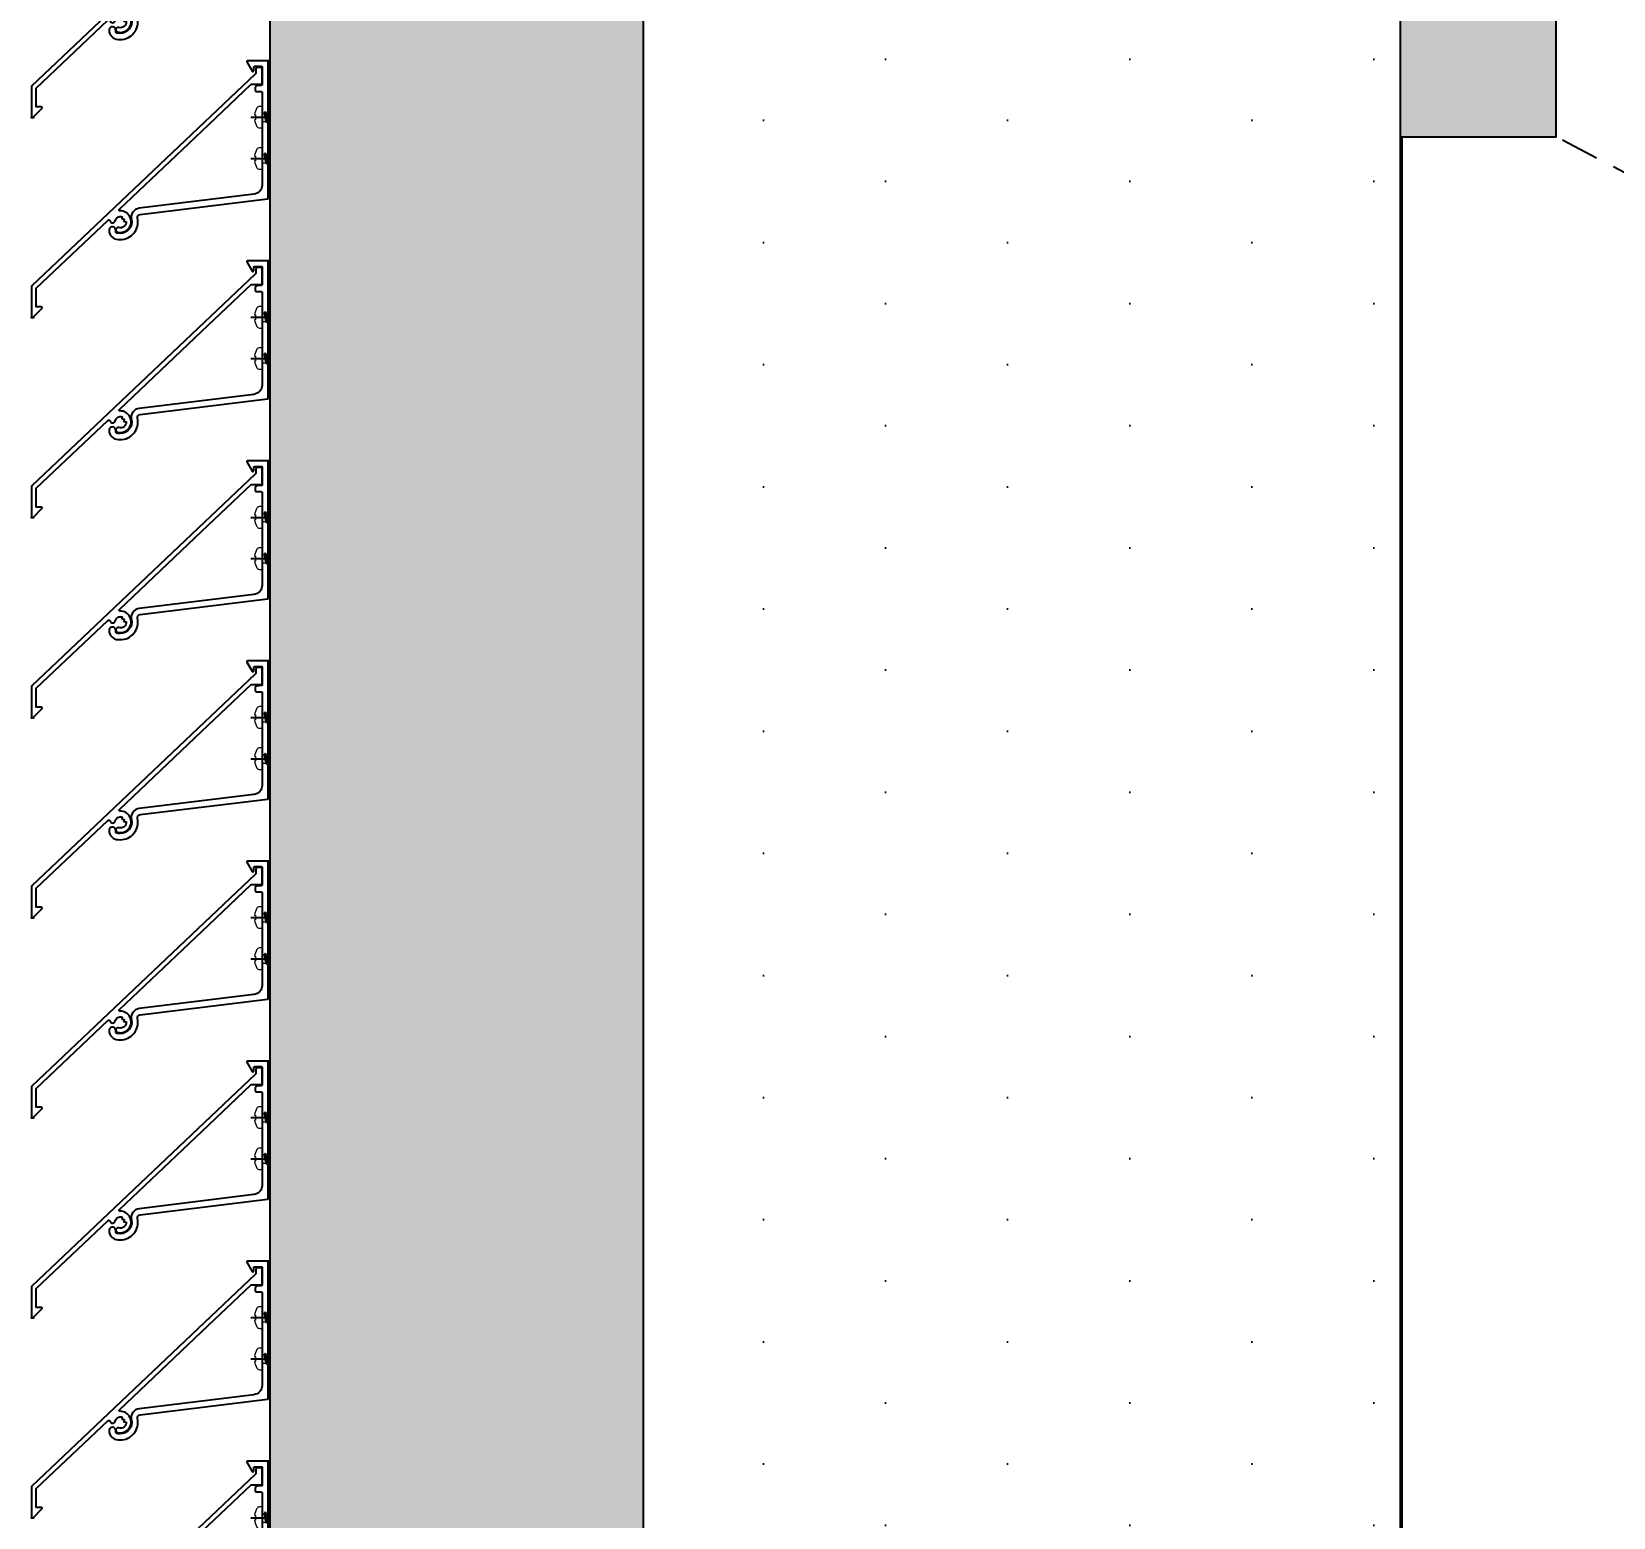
# Model space of a CAD drawing. Header units: millimetres. Extents: x 663313 to 1226001, y 1431724 to 1620898.
# Drawn here: x 745133 to 745647, y 1519518 to 1520001 of the extents above; entities that cross this region are included whole.
import ezdxf

# ---------------------------------------------------------------- set-up
doc = ezdxf.new("R2010")
doc.units = ezdxf.units.MM
doc.set_wipeout_variables(frame=1)
for name, pattern in [('CENTER', [50.800000000000004, 31.75, -6.35, 6.35, -6.35]), ('HIDDEN', [0.375, 0.25, -0.125]), ('XKITLINE00', [0]), ('XKITLINE02', [4, 2, -2])]:
    doc.linetypes.add(name, pattern=pattern)
for name, color, linetype in [('000 - CONCRETE_COL_HATCH_', 7, 'Continuous'), ('000 - CONCRETE_COL_WIPEOUT_', 7, 'Continuous'), ('000 - EXISTING_COLUMN_CUT_COLOR_5', 7, 'Continuous'), ('000 - EXISTING_CONCRETE_CUT_COLOR_5', 7, 'Continuous'), ('010 - ASPG_ACCESSORIES_MAIN_COLOR_1', 7, 'Continuous'), ('010 - ASPG_EXTR_MAIN_COLOR_2', 7, 'Continuous'), ('010 - ASPG_FLASHING_HATCH_', 7, 'Continuous'), ('010 - ASPG_FLASHING_MAIN_COLOR_2', 7, 'Continuous'), ('010 - ASPG_FLASHING_MAIN_COLOR_4', 7, 'Continuous'), ('010 - ASPG_FLASHING_WIPEOUT_', 7, 'Continuous'), ('010 - ASPG_FRAMING_MAIN_COLOR_2', 7, 'Continuous'), ('010 - ASPG_FRAMING_SUB_COLOR_2', 7, 'Continuous'), ('010 - ASPG_FRAMING_WIPEOUT_', 7, 'Continuous'), ('Center Line', 7, 'CENTER'), ('CVA044__', 7, 'Continuous'), ('DIM', 7, 'Continuous')]:
    doc.layers.add(name, color=color, linetype=linetype)
doc.layers.add('010 - ASPG_EXTR_DEF_SUB', color=7, linetype='Continuous', plot=False)
for name, color, linetype, lineweight in [('A-FLOR-E', 7, 'Continuous', 9), ('Bolt', 7, 'Continuous', 0), ('Part', 7, 'Continuous', 0), ('SCREW', 7, 'Continuous', 5)]:
    doc.layers.add(name, color=color, linetype=linetype, lineweight=lineweight)
doc.styles.add('Arial', font='arial.ttf')

# ---------------------------------------------------------------- blocks, each defined once
blk = doc.blocks.new('C21')
at = {"color": 7}
for p, q in [((2.328306436538696e-10, 0.06296211588778533), (0, -0.06296211606240831)), ((0.06296211597509682, -3.201421350240707e-10), (-0.06296211550943553, -3.201421350240707e-10))]:
    blk.add_line(p, q, dxfattribs=at)
at = {"layer": 'A-FLOR-E', "color": 7}
blk.add_lwpolyline([(0.1499999994412065, 0.1499999997031409), (0.1499999996740371, -0.1500000003434252), (-0.1499999999068677, -0.1500000002270099), (-0.1499999996740371, 0.1499999997031409)], close=True, dxfattribs=at)
blk = doc.blocks.new('44')
at = {"layer": 'Bolt', "color": 7, "linetype": 'XKITLINE00', "lineweight": 0}
for p, q in [((30.82443039212353, 44.44397747551557), (30.82443039212353, 44.43465347553138)), ((30.88443039217941, 44.44397747551557), (30.88443039217941, 44.43465347553138)), ((30.81043044244848, 44.42997752560768), (30.81975444219984, 44.42997752560768)), ((30.83843049220718, 44.42997752560768), (30.82910649245582, 44.42997752560768)), ((30.87043044227153, 44.42997752560768), (30.87975444225572, 44.42997752560768)), ((30.89843049226306, 44.42997752560768), (30.88910649227887, 44.42997752560768)), ((30.82443039212353, 44.41597757546697), (30.82443039212353, 44.42530157545116)), ((30.88443039217941, 44.41597757546697), (30.88443039217941, 44.42530157545116)), ((30.77443044213555, 44.33397752547171), (30.77443044213555, 44.32465352548752)), ((30.77443044213555, 44.33397752547171), (30.77443044213555, 44.32465352548752)), ((30.93443049234315, 44.33397752547171), (30.93443049234315, 44.32465352548752)), ((30.93443049234315, 44.33397752547171), (30.93443049234315, 44.32465352548752)), ((30.7604304924605, 44.31997757556383), (30.76975449221186, 44.31997757556383)), ((30.7604304924605, 44.31997757556383), (30.76975449221186, 44.31997757556383)), ((30.78843039227627, 44.31997757556383), (30.77910639229208, 44.31997757556383)), ((30.78843039227627, 44.31997757556383), (30.77910639229208, 44.31997757556383)), ((30.9204303922595, 44.31997757556383), (30.92975439224369, 44.31997757556383)), ((30.9204303922595, 44.31997757556383), (30.92975439224369, 44.31997757556383)), ((30.94843044225104, 44.31997757556383), (30.93910644226685, 44.31997757556383)), ((30.94843044225104, 44.31997757556383), (30.93910644226685, 44.31997757556383)), ((30.77443044213555, 44.30597747548018), (30.77443044213555, 44.31530147546437)), ((30.77443044213555, 44.30597747548018), (30.77443044213555, 44.31530147546437)), ((30.93443049234315, 44.30597747548018), (30.93443049234315, 44.31530147546437)), ((30.93443049234315, 44.30597747548018), (30.93443049234315, 44.31530147546437))]:
    blk.add_line(p, q, dxfattribs=at)
at = {"layer": 'Bolt', "color": 7, "linetype": 'XKITLINE02', "lineweight": 0}
for p, q in [((30.85743039241038, 44.3394775755005), (30.8624304924158, 44.3394775755005)), ((30.85743039241038, 44.32697747542989), (30.85143039235822, 44.32697747542989)), ((30.85143039235822, 44.32697747542989), (30.85743039241038, 44.32697747542989)), ((30.84351039212174, 44.31997757556383), (30.88643049215875, 44.31997757556383)), ((30.85743039241038, 44.312977525522), (30.85143039235822, 44.312977525522)), ((30.85143039235822, 44.312977525522), (30.85743039241038, 44.312977525522)), ((30.85743039241038, 44.30047757539432), (30.8624304924158, 44.30047757539432))]:
    blk.add_line(p, q, dxfattribs=at)
at = {"layer": 'Part', "color": 7, "linetype": 'XKITLINE02', "lineweight": 0}
for p, q in [((30.85143039235822, 44.3699775255518), (30.85143039235822, 44.48997752543073)), ((30.85743039241038, 44.3699775255518), (30.85743039241038, 44.48997752543073)), ((30.85143039235822, 44.39997752557974), (30.85743039241038, 44.39997752557974)), ((30.80443044239632, 44.3699775255518), (30.90443049231521, 44.3699775255518)), ((30.8624304924158, 44.34997757559177), (30.8624304924158, 44.28997757553589))]:
    blk.add_line(p, q, dxfattribs=at)
at = {"layer": 'Part', "color": 7, "linetype": 'HIDDEN', "lineweight": 0, "ltscale": 5}
for p, q in [((31.12790131126508, 44.48360417678487), (28.45681655174099, 44.48360417678487)), ((31.12790131126508, 44.37460427673068), (28.45681655174099, 44.37460427673068))]:
    blk.add_line(p, q, dxfattribs=at)
at = {"layer": 'Part', "color": 7, "linetype": 'HIDDEN', "lineweight": 0, "ltscale": 2}
for p, q in [((30.74443044234044, 44.37497747561429), (30.72443049214758, 44.39497757551726)), ((30.96443049237109, 44.37497747561429), (30.98443044233113, 44.39497757551726))]:
    blk.add_line(p, q, dxfattribs=at)
at = {"layer": 'Part', "color": 7, "lineweight": 0}
for p, q in [((30.72443049214758, 44.24497757561039), (30.74443044234044, 44.26497752557043)), ((30.98443044233113, 44.24497757561039), (30.96443049237109, 44.26497752557043))]:
    blk.add_line(p, q, dxfattribs=at)
blk.add_lwpolyline([(28.45681655174099, 44.49160427681636), (31.12790131126508, 44.49160427681636), (31.12790131126508, 44.3666041768156), (28.45681655174099, 44.3666041768156)], close=True, dxfattribs=at)
at = {"layer": 'Part', "color": 7, "linetype": 'XKITLINE02', "lineweight": 0}
for points in [[(30.90443049231521, 44.3699775255518), (30.90443049231521, 44.48997752543073), (30.80443044239632, 44.48997752543073), (30.80443044239632, 44.3699775255518)], [(30.85743039241038, 44.34997757559177), (30.91743039223343, 44.34997757559177), (30.91743039223343, 44.28997757553589), (30.85743039241038, 44.28997757553589)]]:
    blk.add_lwpolyline(points, dxfattribs=at)
at = {"layer": 'Part', "color": 7, "linetype": 'HIDDEN', "lineweight": 0, "ltscale": 2}
for points in [[(30.72443049214758, 44.3666041768156), (30.72443049214758, 44.39497757551726), (30.98443044233113, 44.39497757551726), (30.98443044233113, 44.3666041768156)], [(30.74443044234044, 44.3666041768156), (30.74443044234044, 44.37497747561429), (30.96443049237109, 44.37497747561429), (30.96443049237109, 44.3666041768156)]]:
    blk.add_lwpolyline(points, dxfattribs=at)
at = {"layer": 'Part', "color": 7, "linetype": 'XKITLINE02', "lineweight": 0}
blk.add_lwpolyline([(30.80443044239632, 44.3699775255518), (30.80443044239632, 44.36197757546324), (30.85143039235822, 44.36197757546324), (30.85143039235822, 44.27797757543158), (30.80443044239632, 44.27797757543158), (30.80443044239632, 44.26997747540008), (30.90443049231521, 44.26997747540008), (30.90443049231521, 44.27797757543158), (30.85743039241038, 44.27797757543158), (30.85743039241038, 44.36197757546324), (30.90443049231521, 44.36197757546324), (30.90443049231521, 44.3699775255518)], close=True, dxfattribs=at)
at = {"layer": 'Part', "color": 7, "lineweight": 0}
for points in [[(30.98443044233113, 44.3666041768156), (30.98443044233113, 44.24497757561039), (30.72443049214758, 44.24497757561039), (30.72443049214758, 44.3666041768156)], [(30.96443049237109, 44.3666041768156), (30.96443049237109, 44.26497752557043), (30.74443044234044, 44.26497752557043), (30.74443044234044, 44.3666041768156)]]:
    blk.add_lwpolyline(points, dxfattribs=at)
blk = doc.blocks.new('*U5735')
at = {"color": 7}
blk.add_wipeout([(-150.0036517297267, -150.00365149695472), (150.00365172972658, -150.00365149695472), (150.00365172972658, 150.00365149695375), (-150.0036517297267, 150.00365149695375)], dxfattribs=at).dxf.layer = '000 - CONCRETE_COL_WIPEOUT_'
at = {"layer": '000 - CONCRETE_COL_HATCH_'}
h = blk.add_hatch(dxfattribs=at)
h.set_pattern_fill('AR-CONC', scale=0.5)
h.set_pattern_definition([(49.99999999999999, (0, -1.836925477929818e-14), (3.586300913003767, -0.3137606749129755), [0.375, -4.125]), (355, (0, -1.836925477929818e-14), (-0.693756668065, 3.760960668500059), [0.3, -3.3]), (100.45144446, (0.2988584050000043, -0.02614672000001837), (2.89254423363556, 3.447199954843147), [0.3187009599999997, -3.505710559999998]), (46.18420000000001, (0, 0.9999999999999817), (5.336206653357862, -0.8275964039653827), [0.5625, -6.1875]), (96.63563549, (0.4446837250000044, 0.9310334649999816), (4.673309728371142, 4.870593003872752), [0.47805171, -5.258568799999999]), (351.1841639899999, (0, 0.9999999999999817), (4.673309725273866, 4.870593001349951), [0.45, -4.950000005]), (21, (0.5, 0.7499999999999817), (2.984535260592308, -2.013094453326694), [0.375, -4.125]), (326.0000000000001, (0.5, 0.7499999999999817), (1.216576659607909, 3.625750225234265), [0.3, -3.3]), (71.45144474, (0.7487112700000012, 0.5822421299999817), (4.201111883649856, 1.612655764031769), [0.31870095, -3.50571056]), (37.50000000000001, (0, -1.836925477929818e-14), (0.06079927658645334, 1.664469269156557), [0, -3.26, 0, -3.35, 0, -3.3125]), (7.499999999999999, (0, -1.836925477929818e-14), (1.315347687210743, 1.972058559411801), [0, -1.91, 0, -3.185, 0, -1.2625]), (327.5, (-1.115000000000009, -1.836925477929818e-14), (2.669112180862045, -0.1127743586718988), [0, -1.25, 0, -3.9, 0, -5.175]), (317.5, (-1.615000000000009, -1.836925477929818e-14), (2.915930846711931, 0.5005249116615886), [0, -1.625, 0, -2.59, 0, -3.675])])
h.paths.add_polyline_path([(-150.0036517297267, -150.0036514969547), (150.0036517297267, -150.0036514969547), (150.0036517297267, 150.0036514969538), (-150.0036517297267, 150.0036514969538)])
at = {"color": 7}
blk.add_point((0, -4.547473508864641e-13), dxfattribs=at)
at = {"layer": '000 - EXISTING_COLUMN_CUT_COLOR_5', "color": 7}
blk.add_lwpolyline([(-150.0036517297267, -150.0036514969547), (150.0036517297267, -150.0036514969547), (150.0036517297267, 150.0036514969538), (-150.0036517297267, 150.0036514969538)], close=True, dxfattribs=at)
blk = doc.blocks.new('W-1-PP18-ST_ENT4_REV00_20260531-225334_LOPF_PL')
at = {"layer": 'DIM', "color": 7, "linetype": 'HIDDEN', "ltscale": 5}
blk.add_line((-2609.48719685839, -7804.650614976883), (-2609.3473303871, -2059.471243619919), dxfattribs=at)
at = {"layer": 'DIM', "color": 7}
blk.add_line((-2359.413612063392, -4782.082391738892), (-2359.3473303871, -2059.477329969406), dxfattribs=at)
at = {"layer": 'DIM', "color": 7, "linetype": 'HIDDEN', "ltscale": 50}
blk.add_line((18969.7757754965, -13150.47288060188), (-2309.34733026789, -2059.47854757309), dxfattribs=at)
at = {"color": 7, "xscale": 1000.000000000001, "yscale": 1000.000000000001, "zscale": 1000.000000000001, "rotation": 89.99860513390384}
blk.add_blockref('C21', (-2459.343678768142, -1909.474895954132), dxfattribs=at)
at = {"layer": 'CVA044__', "color": 7, "insert": (-2093.9619539337, -2168.208572626114), "char_height": 149.9999999998653, "attachment_point": 5, "style": 'Arial', "bg_fill": 3, "box_fill_scale": 1.1, "bg_fill_color": 256, "bg_fill_true_color": 13158600, "bg_fill_transparency": 0}
blk.add_mtext('\\A1;C21', dxfattribs=at)
at = {"color": 7, "xscale": 1000.000000000001, "yscale": 1000.000000000001, "zscale": 1000.000000000001, "rotation": 90}
blk.add_blockref('44', (41885.61977786256, -33213.90015912056), dxfattribs=at)
at = {"layer": '000 - EXISTING_CONCRETE_CUT_COLOR_5', "color": 7}
blk.add_blockref('*U5735', (-2459.343678448116, -1909.474896070547), dxfattribs=at)
blk = doc.blocks.new('PZG35-9D5')
at = {"layer": 'Center Line', "color": 7}
blk.add_line((1.4210854715202e-14, 3.733653355866409), (1.4210854715202e-14, -10.53404386090006), dxfattribs=at)
at = {"layer": 'SCREW', "color": 7}
for p, q in [((-1.399999999999963, 2.842170943040401e-14), (-1.399999999999963, -1.090192378864657)), ((1.399999999999991, 0), (1.399999999999991, -0.5901923788647139)), ((-1.850000000000009, -1.399999999999977), (1.850000000000037, -0.8999999999999773)), ((-1.850000000000009, -1.399999999999977), (-1.399999999999963, -1.090192378864685)), ((-1.850000000000009, -1.399999999999977), (-1.399999999999963, -1.709807621135297)), ((-1.850000000000009, -2.699999999999989), (1.850000000000037, -2.199999999999989)), ((-1.850000000000009, -2.699999999999989), (-1.399999999999963, -2.390192378864697)), ((-1.850000000000009, -2.699999999999989), (-1.399999999999963, -3.009807621135309)), ((-1.850000000000009, -4), (-1.399999999999963, -3.690192378864708)), ((-1.850000000000009, -4), (-0.9911470940920566, -3.883938796498938)), ((-1.850000000000009, -4), (-1.399999999999963, -4.30980762113532)), ((-1.399999999999963, -1.090192378864685), (1.399999999999991, -0.5901923788646855)), ((-1.399999999999963, -1.709807621135297), (1.399999999999991, -1.209807621135297)), ((-1.399999999999963, -1.709807621135269), (-1.399999999999963, -2.390192378864697)), ((-1.399999999999963, -2.390192378864697), (1.399999999999991, -1.890192378864697)), ((-1.399999999999963, -3.009807621135309), (1.399999999999991, -2.509807621135309)), ((-1.399999999999963, -3.009807621135309), (-1.399999999999963, -3.690192378864708)), ((-1.399999999999963, -3.690192378864708), (-0.8446989986695002, -3.591031485769975)), ((-1.399999999999963, -4.30980762113532), (-1.184865735341859, -4.271390788160659)), ((-1.399999999999963, -4.309807621135349), (-1.399999999999963, -8.099999999999966)), ((0.5619885887190463, -3.339837273736322), (1.399999999999991, -3.190192378864708)), ((0.7141825614195483, -3.653488843051434), (1.850000000000037, -3.5)), ((0.7141825614195483, -3.932275020881832), (1.399999999999991, -3.80980762113532)), ((0.7141825614195483, -4.612659778611231), (1.399999999999991, -4.49019237886472)), ((0.7141825614195483, -4.953488843051389), (1.850000000000037, -4.800000000000011)), ((0.7141825614195483, -5.232275020881843), (1.399999999999991, -5.109807621135332)), ((1.850000000000037, -0.8999999999999773), (1.399999999999991, -0.5901923788646855)), ((1.850000000000037, -0.8999999999999773), (1.399999999999991, -1.209807621135297)), ((1.399999999999991, -1.209807621135269), (1.399999999999991, -1.890192378864725)), ((1.850000000000037, -2.199999999999989), (1.399999999999991, -1.890192378864697)), ((1.850000000000037, -2.199999999999989), (1.399999999999991, -2.509807621135309)), ((1.399999999999991, -2.50980762113528), (1.399999999999991, -3.190192378864708)), ((1.850000000000037, -3.5), (1.399999999999991, -3.190192378864708)), ((1.850000000000037, -3.5), (1.399999999999991, -3.80980762113532)), ((1.399999999999991, -3.809807621135349), (1.399999999999991, -4.490192378864691)), ((1.850000000000037, -4.800000000000011), (1.399999999999991, -4.49019237886472)), ((1.850000000000037, -4.800000000000011), (1.399999999999991, -5.109807621135332)), ((1.399999999999991, -5.109807621135332), (1.399999999999991, -8.099999999999966)), ((1.4210854715202e-14, -9.5), (-1.399999999999963, -8.099999999999966)), ((1.4210854715202e-14, -9.5), (1.399999999999991, -8.099999999999966))]:
    blk.add_line(p, q, dxfattribs=at)
blk.add_lwpolyline([(1.4210854715202e-14, -9.5), (0.7141825614195483, -5.232275020881843), (0.7141825614195483, -3.600899293750615, 0.4176573264866609), (0.4106596181599826, -3.300919979679151, 0.1081021898226624), (-0.8446989986694433, -3.591031485769975), (-1.399999999999991, -4.701675652739141)], format="xyb", dxfattribs=at)
blk = doc.blocks.new('*U6169')
at = {"layer": 'SCREW', "color": 7}
blk.add_lwpolyline([(3.026373332565058, 1.780836269555209, 0.09905967801670053), (0.7999999999999687, 2.546427498927414), (0.7999999999999687, 2.274284095813357), (-0.800000000000054, 2.274284095813357), (-0.800000000000054, 2.546427498927414, 0.09905967801670058), (-3.026373332565143, 1.780836269555209, 0.2665876613401604), (-3.500000000000043, 0.9556546004010897), (-3.500000000000043, 0.1999999999999886, 0.4142135623730938), (-3.300000000000054, 0), (3.299999999999997, 0, 0.4142135623731049), (3.499999999999986, 0.1999999999999886), (3.499999999999957, 0.9556546004010897, 0.2665876613401604)], format="xyb", close=True, dxfattribs=at)
blk.add_blockref('PZG35-9D5', (-1.4210854715202e-14, 0), dxfattribs=at)
blk = doc.blocks.new('*U6175')
at = {"color": 7}
blk.add_point((0, 0), dxfattribs=at)
at = {"layer": '010 - ASPG_ACCESSORIES_MAIN_COLOR_1', "color": 7}
blk.add_lwpolyline([(-39.69999999902211, -0.5999999995172398, 0.4142135623731156), (-39.99999999883585, -0.8999999995638059), (-39.99999999883585, -7.366962144914214, 0.5773502691897371), (-39.65044321701862, -7.568778847059366), (-36.64260295056738, -5.832201459393036, 0.7673269879794871), (-36.78520590183325, -5.299999999645297), (-37.89999999874271, -5.299999999645297, -0.4142135623735732), (-38.19999999902211, -4.999999999656938), (-38.19999999902211, -2.799999999587089, -0.4142135623730951), (-37.99999999883585, -2.59999999951724), (-32.18326623388566, -2.59999999951724, -0.3888787318530097), (-31.98402729420923, -2.782568851142787), (-31.8474567013327, -4.343577870872468, 0.3888787318530089), (-31.34935935237445, -4.799999999528882), (-30.29999999911524, -4.799999999528882, 0.4142135623732408), (-29.99999999883585, -4.499999999540523), (-29.99999999883585, -2.899999999505599, -0.4142135623731785), (-29.69999999902211, -2.59999999951724), (0.4107479506637901, -2.59999999951724, -0.3789692262628873), (3.38851808081381, -5.235465979035143), (7.952927200356498, -42.5207682372482, 0.4465929586642906), (11.6177961837966, -45.07649022702281, -0.4898018444424612), (16.07846395508386, -48.68238816667036), (16.06490363762714, -49.36225294566866, -0.1824796859550777), (15.80227640201338, -50.01801436272836, -0.2679491924113072), (15.32539491611533, -50.16829426406803, 1.122114645179816), (15.09990952932276, -52.3421093734276, 0.4050039718497206), (18.0645059288945, -49.40213623346681), (18.07806624681689, -48.72227145435209, 0.4898054953707174), (11.15966573380865, -43.12966807454978, -0.4465970485362636), (9.938031048281118, -42.27776159492242), (4.866356541635469, -0.8481197821154633, 0.3641755342157969), (4.570876519894227, -0.5999999995172398)], format="xyb", close=True, dxfattribs=at)
at = {"layer": '010 - ASPG_EXTR_DEF_SUB', "color": 7}
for p in [(-39.99999999883585, -0.4999999995172402), (43.44495566345738, -76.89999999944341), (43.44495566345738, -77.49999999954052)]:
    blk.add_point(p, dxfattribs=at)
at = {"layer": '010 - ASPG_EXTR_MAIN_COLOR_2', "color": 7}
blk.add_lwpolyline([(11.37409105408005, -48.15170148877115), (11.47245816211216, -47.43577758665815), (12.17779493960552, -47.55667202338264), (12.29266474000178, -46.78670596401826, -0.5355375090189683), (14.1918134491425, -49.16870282323253, 0.9915718169393263), (15.66379558271728, -49.57599316951273, 1.157025413028558), (8.792231505503878, -48.77291728999153, -0.6885576205791355), (8.274611146422103, -48.98797988444021), (-17.14292736421339, -22.16859813180672), (-32.34153279638849, -6.131750148785431), (-32.34153279638849, -2.899999981694054, 0.4143115081626392), (-32.64163311407901, -2.59999999951724), (-37.54163311352022, -2.59999999951724, 0.4141156188887998), (-37.84153278893791, -2.899999981635847), (-37.84153278893791, -4.299999988411218, 0.4142135623731781), (-37.54153279098682, -4.599999986478724), (-35.98884801496752, -4.599999986478724, -0.205894629290155), (-35.77110154624097, -4.693635078269653), (33.22969053988345, -77.49999999954052), (43.14495566324331, -77.49999999954052, 0.6681786376628355), (43.35708769806661, -76.98786796536915), (40.5215537941549, -74.1523340573247, 0.6681786381757795), (40.00942175951786, -74.36446609156592), (40.00942175951786, -75.99999999802712), (33.87471885257401, -75.99999999802712), (11.86384030175395, -52.7751643466243, -0.5583539238224016), (12.08261241135187, -51.95244935475676, 0.7662751832817146), (12.03674733010121, -50.39291741001107, -0.4385828234445206), (10.70630855322815, -48.05207626283555)], format="xyb", close=True, dxfattribs=at)
at = {"layer": 'SCREW', "color": 7, "rotation": 180}
for p in [(-21.64901723782532, -2.499999999924694), (-8.237076249206439, -2.499999999924694)]:
    blk.add_blockref('*U6169', p, dxfattribs=at)
blk = doc.blocks.new('*U4699')
at = {"color": 7}
blk.add_wipeout([(1659.3000000014858, 4.0000000021500455), (60.00000000297587, 3.9999999999995453), (60.00000000297587, 69.29999999999927), (1659.3000000014858, 69.30000000215023)], dxfattribs=at).dxf.layer = '010 - ASPG_FRAMING_WIPEOUT_'
at = {"layer": '010 - ASPG_FRAMING_MAIN_COLOR_2', "color": 7}
blk.add_lwpolyline([(1629.30000000265, 69.3000000021505), (90.00000000181171, 69.3), (90.00000000181171, 6), (1629.30000000265, 6.000000002150522)], close=True, dxfattribs=at)
at = {"layer": '010 - ASPG_FRAMING_SUB_COLOR_2', "color": 7}
for points in [[(1659.300000001486, 4.000000002150522), (60.00000000297587, 4), (60.00000000297587, 69.3), (1659.300000001486, 69.3000000021505)], [(60.00000000297587, 2.000000000715772), (60.00000000297587, 4), (1659.300000001486, 4.000000002150522), (1659.300000001486, 2.000000002866294)]]:
    blk.add_lwpolyline(points, close=True, dxfattribs=at)
at = {"color": 7, "rotation": 180}
for p in [(770.2999999991152, 69.3), (835.2999999991152, 69.3), (900.2999999991152, 69.3), (965.2999999991152, 69.3), (1030.299999999115, 69.3), (1095.299999999115, 69.3), (1160.299999999115, 69.3), (1225.299999999115, 69.3), (1290.299999999115, 69.3)]:
    blk.add_blockref('*U6175', p, dxfattribs=at)
blk = doc.blocks.new('W-1-PP18-ST_ENT4_REV00_20260604-235409_LOPF_ASPG_')
at = {"color": 7, "rotation": 90}
blk.add_blockref('*U4699', (-2657.999999999534, -3299.999999999767), dxfattribs=at)
blk = doc.blocks.new('*U5637')
at = {"color": 7}
blk.add_wipeout([(0, -52.000000000100044), (1538.0000000014982, -52.000000000100044), (1292.0049052425156, -298.00104855464633), (0, -297.99999999998)], dxfattribs=at).dxf.layer = '010 - ASPG_FLASHING_WIPEOUT_'
at = {"layer": '010 - ASPG_FLASHING_HATCH_'}
h = blk.add_hatch(dxfattribs=at)
h.set_pattern_fill('DOTS', scale=0.5)
h.set_pattern_definition([(0, (0, 0), (19.84375, 39.6875), [0, -39.6875])])
h.paths.add_polyline_path([(0, -52), (1538.000000001676, -52), (1292.004905242694, -298.0010485546663), (1.094595811627281e-16, -297.9999999999999)])
at = {"layer": '010 - ASPG_FLASHING_MAIN_COLOR_2', "color": 7}
blk.add_lwpolyline([(0, -52), (1538.000000001676, -52), (1292.004905242694, -298.0010485546663), (1.094595811627281e-16, -297.9999999999999)], close=True, dxfattribs=at)
at = {"color": 7}
blk.add_wipeout([(0, 69.29999999994834), (1659.3000000012648, 69.29999999994834), (1538.0000000014977, -51.99999999999727), (0, -51.99999999999727)], dxfattribs=at).dxf.layer = '010 - ASPG_FLASHING_WIPEOUT_'
at = {"layer": '010 - ASPG_FLASHING_HATCH_'}
h = blk.add_hatch(dxfattribs=at)
h.set_pattern_fill('DOTS', scale=0.2)
h.set_pattern_definition([(0, (0, 0), (7.9375, 15.875), [0, -15.875])])
h.paths.add_polyline_path([(-2.8421709430404e-14, 69.29999999999998), (1659.300000001443, 69.29999999999998), (1538.000000001676, -52.00000000000001), (3.155443620884047e-30, -52.00000000000001)])
at = {"layer": '010 - ASPG_FLASHING_MAIN_COLOR_4', "color": 7}
blk.add_lwpolyline([(-2.8421709430404e-14, 69.29999999999998), (1659.300000001443, 69.29999999999998), (1538.000000001676, -52.00000000000001), (3.155443620884047e-30, -52.00000000000001)], close=True, dxfattribs=at)
blk = doc.blocks.new('W-1-PP18-ST_ENT4_REV00_20260617-033902_ASPG_FLASHING')
at = {"color": 7, "rotation": 90}
blk.add_blockref('*U5637', (-2657.999999999534, -3300), dxfattribs=at)

msp = doc.modelspace()

# ---------------------------------------------------------------- block references
at = {"layer": 'DIM', "color": 7}
msp.add_blockref('W-1-PP18-ST_ENT4_REV00_20260531-225334_LOPF_PL', (747937.9498508666, 1522025.785729408), dxfattribs=at)

# ---------------------------------------------------------------- next in the draw order: block references
at = {"color": 7}
msp.add_blockref('W-1-PP18-ST_ENT4_REV00_20260604-235409_LOPF_ASPG_', (747937.9498508666, 1522025.785729408), dxfattribs=at)

# ---------------------------------------------------------------- next in the draw order: block references
msp.add_blockref('W-1-PP18-ST_ENT4_REV00_20260617-033902_ASPG_FLASHING', (747937.9498508666, 1522025.785729408), dxfattribs=at)

doc.saveas('drawing.dxf')
